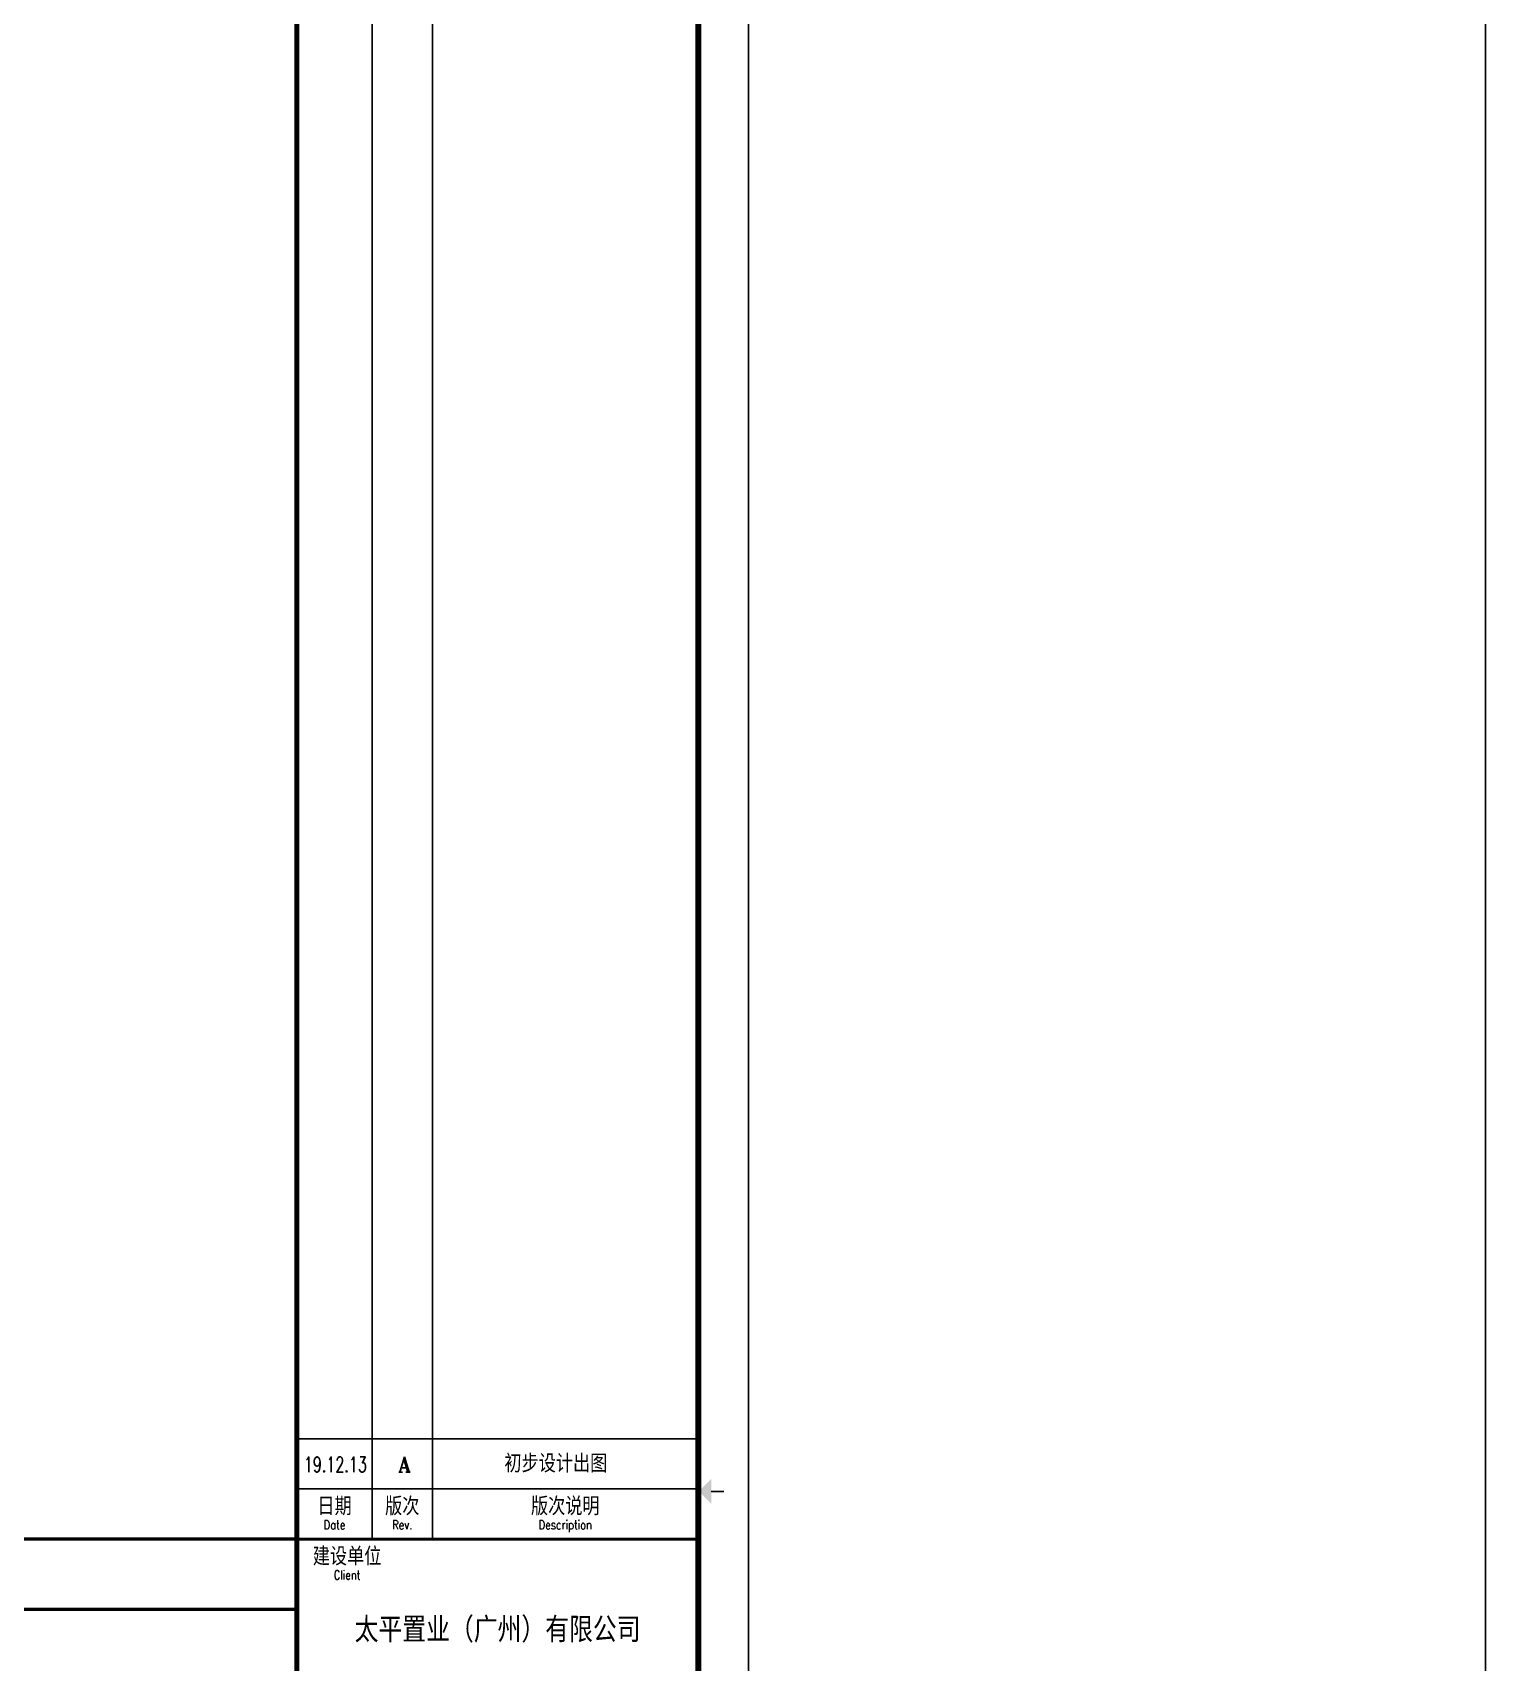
# Model space of a CAD drawing. Extents: x -12047294 to -5625356, y -1456591 to -622873.
# Drawn here: x -5668797 to -5625356, y -710731 to -661998 of the extents above; entities that cross this region are included whole.
import ezdxf
from ezdxf.enums import TextEntityAlignment as Align

# ---------------------------------------------------------------- set-up
doc = ezdxf.new("R2010")
doc.units = 0
doc.header["$LTSCALE"] = 10
doc.header["$MEASUREMENT"] = 0
doc.layers.add('TJAD图框_2015V1.0_建筑类图框_A1-01$0$图框', color=7, linetype='Continuous')
doc.layers.add('图框', color=7, linetype='Continuous')
doc.styles.add('TJAD图框_2015V1.0_建筑类图框_A1-01$0$TKZ1_tjhts.shx', font='tjromant.shx', dxfattribs={"bigfont": 'tjhts.shx'})
doc.styles.add('TKZ1_tjhts.shx', font='tjromant.shx', dxfattribs={"bigfont": 'tjhts.shx'})
doc.styles.add('TKZ2_tjkts.shx', font='tjromant.shx', dxfattribs={"bigfont": 'tjkts.shx'})

# ---------------------------------------------------------------- blocks, each defined once
blk = doc.blocks.new('fdfDASFDF#$#R$Rv44')
at = {"layer": '图框', "const_width": 100, "elevation": -200}
for points in [[(-5955587, -707044), (-5937540, -707044)], [(-5955587, -709144), (-5937540, -709144)]]:
    blk.add_lwpolyline(points, dxfattribs=at)
blk = doc.blocks.new('2015建筑类图框_A0')
for p, q in [((1114, 831), (1114, 411)), ((1126, 831), (1126, 411)), ((1099, 421), (1111, 421)), ((1099, 421), (1179, 421)), ((1099, 411), (1179, 411))]:
    blk.add_line(p, q)
at = {"const_width": 1.2}
blk.add_lwpolyline([(25, 831), (1179, 831), (1179, 10), (25, 10), (25, 831)], close=True, dxfattribs=at)
for points, const_width in [([(1099, 831), (1099, 10)], 1), ([(1099, 411), (1179, 411)], 0.6)]:
    blk.add_lwpolyline(points, dxfattribs=dict(const_width=const_width))
at = {"layer": '图框'}
for p, q in [((1189, 0), (1189, 841)), ((1099, 431), (1179, 431)), ((1181.61, 420.5), (1184.11, 420.5))]:
    blk.add_line(p, q, dxfattribs=at)
blk.add_solid([(1181.61, 418), (1181.61, 423), (1179.11, 420.5)], dxfattribs=at)
at = {"style": 'TKZ2_tjkts.shx'}
for s, p in [('日期', (1106.5, 417.55)), ('版次', (1120, 417.55)), ('版次说明', (1152.5, 417.55)), ('建设单位', (1109, 407.55))]:
    blk.add_text(s, height=3.6, dxfattribs=at).set_placement(p, align=Align.MIDDLE_CENTER)
at = {"style": 'TKZ2_tjkts.shx', "width": 0.8}
for s, p in [('Date', (1106.5, 413.85)), ('Rev.', (1120, 413.85)), ('Description', (1152.5, 413.85)), ('Client', (1109, 403.85))]:
    blk.add_text(s, height=1.8, dxfattribs=at).set_placement(p, align=Align.MIDDLE_CENTER)
at = {"style": 'TKZ1_tjhts.shx', "flags": 1}
for tag, p in [('CLIENT', (1139, 392.88)), ('PROJETNAME', (1139, 295.72)), ('SHEETTITLE', (1139, 138.31))]:
    blk.add_attdef(tag, text='', height=5, dxfattribs=at).set_placement(p, align=Align.MIDDLE_CENTER)
at = {"style": 'TKZ1_tjhts.shx'}
for tag, height, p in [('SUB-PROJECT', 3.6, (1149, 282)), ('SPRONO', 3, (1168.85, 271.46)), ('DISLIN', 3.6, (1129.11, 125.02)), ('STAGE', 3.6, (1168.85, 124.59)), ('SHENO', 3, (1128.97, 114.1)), ('REV', 3, (1168.42, 115.09))]:
    blk.add_attdef(tag, text='', height=height, dxfattribs=at).set_placement(p, align=Align.MIDDLE_CENTER)
at = {"style": 'TKZ1_tjhts.shx', "width": 0.6}
blk.add_attdef('PRONO', text='', height=3, dxfattribs=at).set_placement((1129.12, 271.77), align=Align.MIDDLE_CENTER)
blk = doc.blocks.new('*U174')
at = {"layer": '图框'}
blk.add_blockref('2015建筑类图框_A0', (0, 0), dxfattribs=at)
at = {"insert": (1139, 392.88), "char_height": 5, "width": 70, "attachment_point": 5, "line_spacing_factor": 0.8, "style": 'TKZ1_tjhts.shx'}
blk.add_mtext('太平置业（广州）有限公司', dxfattribs=at)

msp = doc.modelspace()

# ---------------------------------------------------------------- linework, layer by layer
at = {"layer": 'Defpoints', "color": 251, "elevation": -100}
msp.add_lwpolyline([(-5866043, -793223.5), (-5625356.1, -793223.5), (-5625356.1, -623023.5), (-5866043, -623023.5)], close=True, dxfattribs=at)

# ---------------------------------------------------------------- block references
at = {"layer": '图框', "xscale": 150, "yscale": 150, "zscale": 150}
msp.add_blockref('*U174', (-5825743.3, -768693.7, -200), dxfattribs=at)
at = {"layer": '图框'}
msp.add_blockref('fdfDASFDF#$#R$Rv44', (276646.5, 0), dxfattribs=at)

# ---------------------------------------------------------------- texts
at = {"layer": 'TJAD图框_2015V1.0_建筑类图框_A1-01$0$图框', "style": 'TJAD图框_2015V1.0_建筑类图框_A1-01$0$TKZ1_tjhts.shx', "width": 0.7}
msp.add_text('19.12.13', height=450, dxfattribs=at).set_placement((-5659743.4, -704813.3, -200), align=Align.MIDDLE_CENTER)
at = {"layer": 'TJAD图框_2015V1.0_建筑类图框_A1-01$0$图框', "style": 'TJAD图框_2015V1.0_建筑类图框_A1-01$0$TKZ1_tjhts.shx'}
for s, height, p in [('A', 450, (-5657675.6, -704813.3, -200)), ('初步设计出图', 540, (-5653151.2, -704782.8, -200))]:
    msp.add_text(s, height=height, dxfattribs=at).set_placement(p, align=Align.MIDDLE_CENTER)

doc.saveas('drawing.dxf')
